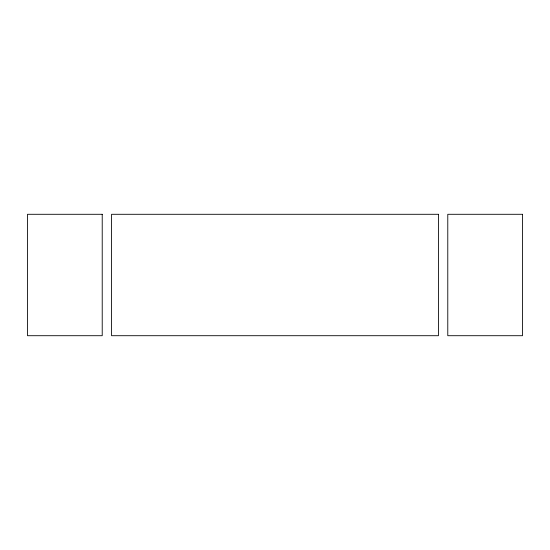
<?xml version="1.0" encoding="UTF-8"?>
<svg xmlns="http://www.w3.org/2000/svg" width="550" height="550" viewBox="0 0 550 550"><rect width="100%" height="100%" fill="white"/><g stroke="black" fill="none" stroke-linecap="round" stroke-linejoin="round"><path stroke-width="0.82" d="M102.218 214.294L27.5 214.294L27.5 335.706L102.218 335.706L102.218 214.294M438.446 214.294L111.554 214.294L111.554 335.706L438.446 335.706L438.446 214.294M522.5 214.294L447.783 214.294L447.783 335.706L522.5 335.706L522.5 214.294"/></g></svg>
